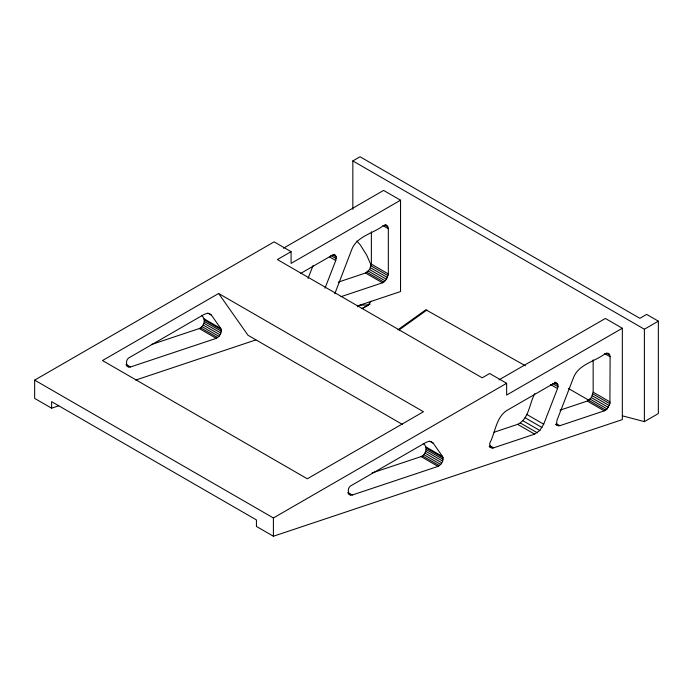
<?xml version="1.0" encoding="UTF-8"?>
<svg xmlns="http://www.w3.org/2000/svg" width="693" height="693" viewBox="0 0 693 693"><rect width="100%" height="100%" fill="white"/><g stroke="black" fill="none" stroke-linecap="round" stroke-linejoin="round"><path stroke-width="1.04" d="M338.271 282.129L365.506 273.016L369.568 269.542L371.37 264.137L371.37 231.826M341.103 296.639L382.467 282.813L386.529 279.331L388.331 273.934L388.331 228.69L387.361 225.797L385.568 224.766M560.048 410.169L587.292 401.065L591.354 397.583L593.156 392.186L593.156 359.875M609.901 403.742L610.117 356.739L609.138 353.846L608.012 353.196L605.024 353.802C594.863 361.607 578.82 364.197 573.657 377.295L557.059 420.071L556.514 423.354L557.588 425.502L559.857 425.693L604.253 410.854L607.077 408.931L609.901 403.742L592.939 393.953M151.308 344.568L199.289 328.551C204.357 326.412 206.323 318.979 201.481 315.35M220.92 333.047L221.284 329.703L220.798 328.482L211.391 315.107L209.503 313.591L206.947 313.366L204.045 314.449L128.603 358.012C125.909 359.849 126.022 364.189 127.72 366.614L130.492 366.969L216.251 338.349L218.971 336.391L220.92 333.047L203.959 323.259M372.072 472.955L421.075 456.6C426.143 454.461 428.109 447.02 423.267 443.399M442.697 461.096L443.07 457.752L442.576 456.531L433.177 443.156L431.28 441.64L428.733 441.415L425.831 442.498L350.389 486.053C347.695 487.898 347.808 492.238 349.506 494.655L352.278 495.01L438.037 466.389L440.748 464.44L442.697 461.096L425.745 451.308M324.991 288.236L335.741 260.525L336.244 256.93L334.797 254.868L332.068 255.301L300.502 273.527M557.527 388.565L558.03 386.677L557.527 383.671L555.31 382.805L553.854 383.342L506.505 410.68C495.79 418 495.322 432.796 489.648 443.425L490.081 446.673L492.169 448.042L493.615 447.834L534.615 434.139L539.812 430.492L543.702 424.203L557.527 388.565L550.389 384.442M334.806 293.737L351.871 249.246C357.034 236.148 373.077 233.558 383.238 225.753L386.235 225.147M308.03 278.447L313.028 265.575M494.083 432.224L517.654 424.341C529.175 418.867 529.287 403.499 534.805 393.624M370.92 301.221L367.983 305.422L362.041 308.619M397.929 329.781L425.866 309.78L525.363 365.757M399.012 329.998L426.949 310.005M352.841 209.347L352.841 160.915L360.031 156.757L639.873 318.321L646.656 314.405L658.35 321.162L658.35 413.565L644.377 421.63L622.331 415.817M58.792 405.795L51.611 408.194L34.65 398.406L34.65 380.128L274.116 241.866L291.077 251.663L291.077 263.409L400.545 200.208L400.545 291.554L357.441 305.959M283.472 248.215L383.593 190.41L400.545 200.208M218.633 293.486L102.486 360.542L307.311 478.794L423.458 411.737L218.633 293.486L248.007 335.273L402.33 424.367M291.077 251.663L277.382 259.563L482.207 377.824L489.674 373.51L506.635 383.298L506.635 395.053L622.331 328.248L622.331 419.603L273.397 536.243L256.436 526.446L256.436 519.923L51.611 401.663L51.611 408.194M357.337 306.748L360.031 305.189L368.381 304.92L370.079 304.01M362.084 308.55L368.381 304.92M499.003 379.868L605.379 318.459L622.331 328.248M34.65 380.128L273.397 517.966L506.635 383.298M352.841 160.915L644.377 329.227L658.35 321.162M135.767 380.059L255.838 339.925M384.511 224.956L388.08 227.018M606.297 353.006L609.866 355.067M382.969 225.597L388.331 228.69M604.755 353.647L610.117 356.739M371.37 264.137L388.331 273.934M593.156 392.186L610.117 401.975M371.162 265.904L388.115 275.693M370.538 267.758L387.5 277.546M592.324 395.798L609.286 405.596M369.568 269.542L386.529 279.331M591.354 397.583L608.315 407.38M368.338 271.093L385.291 280.89M590.124 399.142L607.077 408.931M568.321 388.418L589.63 400.719M366.944 272.288L383.896 282.086M588.721 400.337L605.682 410.126M333.957 254.591L335.741 255.622M554.85 382.129L557.527 383.671M365.506 273.016L382.467 282.813M587.292 401.065L604.253 410.854M332.675 254.868L336.244 256.93M554.461 382.917L558.03 384.979M330.89 255.544L336.244 258.636M552.676 383.584L558.03 386.677M329.496 256.912L335.741 260.525M556.288 423.631L559.857 425.693M555.942 424.315L558.619 425.866M555.803 424.471L557.588 425.502M526.741 414.414L543.702 424.203M525.077 417.749L542.039 427.538M522.86 420.703L539.812 430.492M520.296 422.973L537.257 432.761M517.654 424.341L534.615 434.139M490.046 445.781L493.615 447.834M489.492 446.5L492.169 448.042M489.171 446.613L490.956 447.643M207.822 313.045L211.391 315.107M429.608 441.094L433.177 443.156M203.837 318.693L220.798 328.482M425.623 446.742L442.576 456.531M204.322 319.915L221.284 329.703M426.108 447.955L443.07 457.752M204.366 321.491L221.327 331.28M426.152 449.532L443.113 459.329M203.144 325.026L220.097 334.814M424.93 453.075L441.883 462.863M202.009 326.602L218.971 336.391M423.795 454.651L440.748 464.44M200.675 327.824L217.637 337.612M422.461 455.873L439.423 465.661M199.289 328.551L216.251 338.349M421.075 456.6L438.037 466.389M126.031 364.388L130.492 366.969M347.808 492.437L352.278 495.01M126.282 365.601L128.959 367.151M348.068 493.65L350.745 495.192M356.912 240.982L360.299 244.932L366.597 254.929L371.335 265.618M644.377 329.227L644.377 421.63M273.397 517.966L273.397 536.243"/></g></svg>
